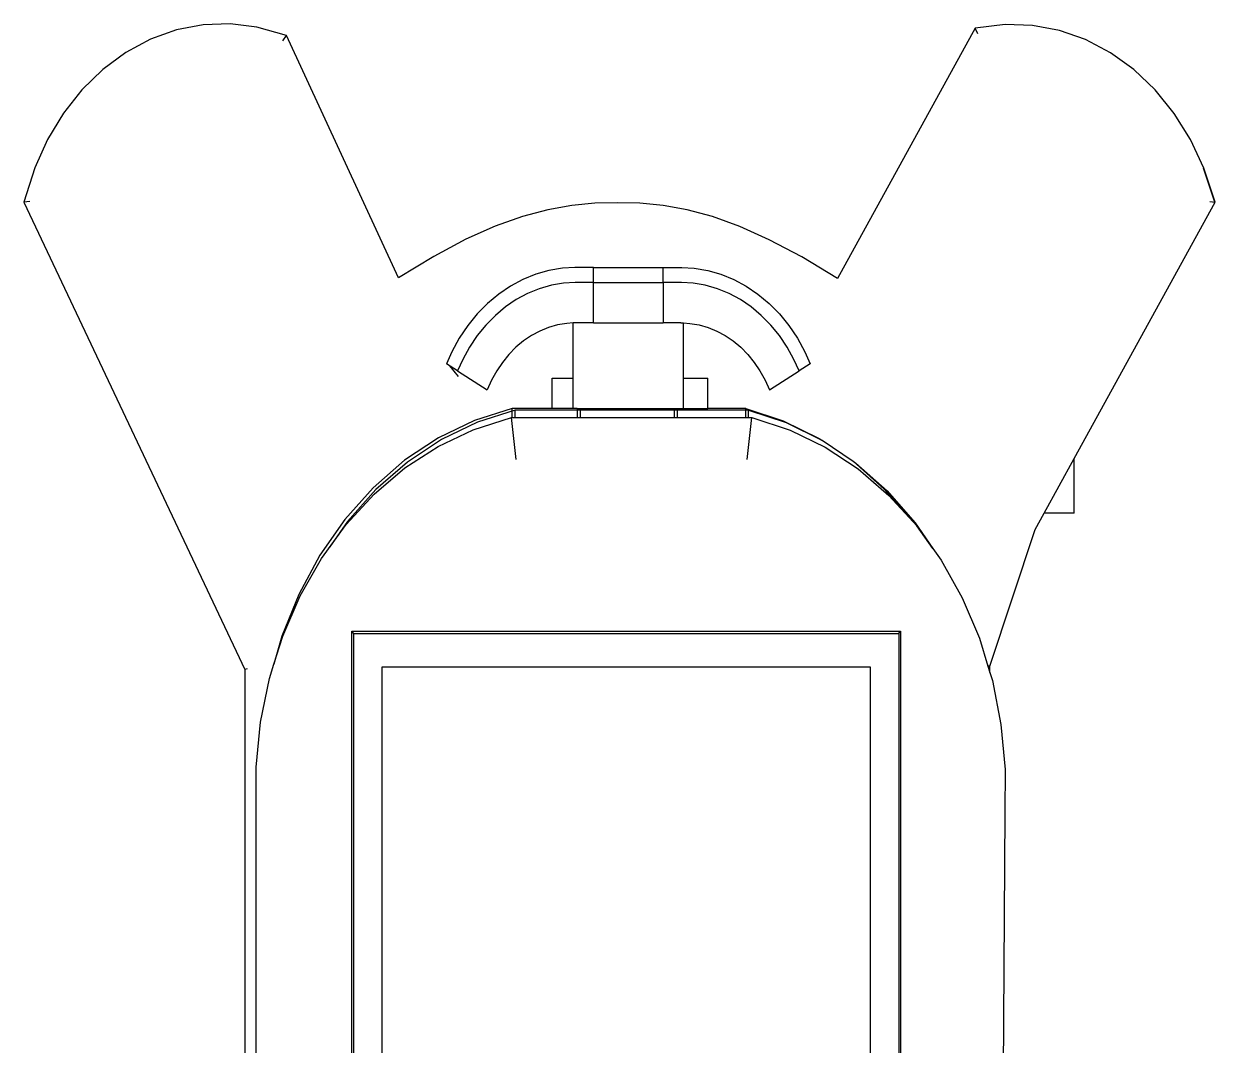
# Model space of a CAD drawing. Extents: x 3485972 to 3601240, y -673889 to -591207.
# Drawn here: x 3510128.3 to 3510572.2, y -596466.1 to -596085.5 of the extents above; entities that cross this region are included whole.
import ezdxf

# ---------------------------------------------------------------- set-up
doc = ezdxf.new("R2010")
doc.units = 0
doc.header["$LTSCALE"] = 6
doc.header["$MEASUREMENT"] = 0
doc.layers.add('medical equipment', color=4, linetype='CONTINUOUS')

msp = doc.modelspace()

# ---------------------------------------------------------------- linework, layer by layer
at = {"layer": 'medical equipment'}
for p, q in [((3510195.1, -596085.85), (3510185.16, -596087.78)), ((3510205.17, -596085.5), (3510195.1, -596085.85)), ((3510215.18, -596086.71), (3510205.17, -596085.5)), ((3510494.02, -596085.77), (3510482.73, -596087.17)), ((3510504.17, -596086.08), (3510494.02, -596085.77)), ((3510514.21, -596087.96), (3510504.17, -596086.08)), ((3510185.16, -596087.78), (3510175.52, -596091.23)), ((3510226.16, -596089.81), (3510215.18, -596086.71)), ((3510224.85, -596091.88), (3510226.16, -596089.81)), ((3510267.95, -596180.1), (3510226.16, -596089.81)), ((3510482.73, -596087.17), (3510431.45, -596180.4)), ((3510483.77, -596089.2), (3510482.73, -596087.17)), ((3510523.95, -596091.38), (3510514.21, -596087.96)), ((3510175.52, -596091.23), (3510166.34, -596096.17)), ((3510533.25, -596096.27), (3510523.95, -596091.38)), ((3510166.34, -596096.17), (3510157.77, -596102.49)), ((3510541.94, -596102.56), (3510533.25, -596096.27)), ((3510157.77, -596102.49), (3510149.96, -596110.1)), ((3510549.88, -596110.13), (3510541.94, -596102.56)), ((3510149.96, -596110.1), (3510143.05, -596118.85)), ((3510556.94, -596118.87), (3510549.88, -596110.13)), ((3510143.05, -596118.85), (3510137.15, -596128.62)), ((3510563, -596128.63), (3510556.94, -596118.87)), ((3510137.15, -596128.62), (3510132.37, -596139.21)), ((3510567.95, -596139.24), (3510563, -596128.63)), ((3510132.37, -596139.21), (3510128.32, -596151.92)), ((3510572.14, -596151.98), (3510567.9, -596139.27)), ((3510572.17, -596151.99), (3510567.92, -596139.25)), ((3510572.21, -596151.99), (3510567.95, -596139.24)), ((3510130.51, -596151.72), (3510128.32, -596151.92)), ((3510128.32, -596151.92), (3510210.7, -596326.04)), ((3510519.68, -596247.49), (3510572.21, -596151.99)), ((3510570.19, -596151.75), (3510572.17, -596151.99)), ((3510572.17, -596151.99), (3510572.14, -596151.98)), ((3510572.21, -596151.99), (3510572.17, -596151.99)), ((3510319.07, -596178.8), (3510314.28, -596180.76)), ((3510323.99, -596177.4), (3510319.07, -596178.8)), ((3510328.99, -596176.55), (3510323.99, -596177.4)), ((3510333.64, -596176.29), (3510328.99, -596176.55)), ((3510340.62, -596176.29), (3510333.64, -596176.29)), ((3510340.62, -596176.29), (3510366.49, -596176.29)), ((3510340.62, -596181.91), (3510340.62, -596176.29)), ((3510366.49, -596176.29), (3510373.47, -596176.29)), ((3510366.49, -596181.91), (3510366.49, -596176.29)), ((3510373.47, -596176.29), (3510378.12, -596176.55)), ((3510378.12, -596176.55), (3510383.12, -596177.4)), ((3510383.12, -596177.4), (3510388.04, -596178.8)), ((3510388.04, -596178.8), (3510392.83, -596180.76)), ((3510309.67, -596183.24), (3510305.27, -596186.22)), ((3510314.28, -596180.76), (3510309.67, -596183.24)), ((3510324.87, -596182.93), (3510320.38, -596184.21)), ((3510329.43, -596182.15), (3510324.87, -596182.93)), ((3510333.75, -596181.91), (3510329.43, -596182.15)), ((3510340.62, -596181.91), (3510333.75, -596181.91)), ((3510340.62, -596196.91), (3510340.62, -596181.91)), ((3510340.62, -596181.91), (3510366.49, -596181.91)), ((3510366.49, -596181.91), (3510366.49, -596196.91)), ((3510373.36, -596181.91), (3510366.49, -596181.91)), ((3510377.67, -596182.15), (3510373.36, -596181.91)), ((3510382.24, -596182.93), (3510377.67, -596182.15)), ((3510386.73, -596184.21), (3510382.24, -596182.93)), ((3510392.83, -596180.76), (3510397.44, -596183.24)), ((3510397.44, -596183.24), (3510401.83, -596186.22)), ((3510305.27, -596186.22), (3510301.13, -596189.69)), ((3510311.8, -596188.26), (3510307.79, -596190.99)), ((3510316.01, -596186), (3510311.8, -596188.26)), ((3510320.38, -596184.21), (3510316.01, -596186)), ((3510391.1, -596186), (3510386.73, -596184.21)), ((3510395.31, -596188.26), (3510391.1, -596186)), ((3510399.32, -596190.99), (3510395.31, -596188.26)), ((3510401.83, -596186.22), (3510405.98, -596189.69)), ((3510301.13, -596189.69), (3510297.28, -596193.61)), ((3510307.79, -596190.99), (3510304.01, -596194.15)), ((3510403.1, -596194.15), (3510399.32, -596190.99)), ((3510405.98, -596189.69), (3510409.83, -596193.61)), ((3510297.28, -596193.61), (3510293.75, -596197.94)), ((3510304.01, -596194.15), (3510300.49, -596197.73)), ((3510330.61, -596197.11), (3510327.21, -596197.68)), ((3510333.03, -596196.97), (3510330.61, -596197.11)), ((3510334.04, -596196.91), (3510333.03, -596196.97)), ((3510333.03, -596217.52), (3510333.03, -596196.97)), ((3510340.62, -596196.91), (3510334.04, -596196.91)), ((3510340.62, -596196.91), (3510366.49, -596196.91)), ((3510373.07, -596196.91), (3510366.49, -596196.91)), ((3510373.07, -596196.91), (3510374.08, -596196.97)), ((3510374.08, -596196.97), (3510376.5, -596197.11)), ((3510374.08, -596217.52), (3510374.08, -596196.97)), ((3510376.5, -596197.11), (3510379.9, -596197.68)), ((3510406.62, -596197.73), (3510403.1, -596194.15)), ((3510409.83, -596193.61), (3510413.36, -596197.94)), ((3510293.75, -596197.94), (3510290.58, -596202.65)), ((3510297.27, -596201.68), (3510294.38, -596205.98)), ((3510300.49, -596197.73), (3510297.27, -596201.68)), ((3510317.48, -596201.65), (3510314.5, -596203.68)), ((3510320.62, -596199.97), (3510317.48, -596201.65)), ((3510323.87, -596198.64), (3510320.62, -596199.97)), ((3510327.21, -596197.68), (3510323.87, -596198.64)), ((3510379.9, -596197.68), (3510383.24, -596198.64)), ((3510383.24, -596198.64), (3510386.49, -596199.97)), ((3510386.49, -596199.97), (3510389.62, -596201.65)), ((3510389.62, -596201.65), (3510392.61, -596203.68)), ((3510409.84, -596201.68), (3510406.62, -596197.73)), ((3510412.73, -596205.98), (3510409.84, -596201.68)), ((3510413.36, -596197.94), (3510416.53, -596202.65)), ((3510290.58, -596202.65), (3510287.78, -596207.69)), ((3510294.38, -596205.98), (3510291.83, -596210.58)), ((3510311.68, -596206.04), (3510309.06, -596208.7)), ((3510314.5, -596203.68), (3510311.68, -596206.04)), ((3510392.61, -596203.68), (3510395.43, -596206.04)), ((3510395.43, -596206.04), (3510398.04, -596208.7)), ((3510415.28, -596210.58), (3510412.73, -596205.98)), ((3510416.53, -596202.65), (3510419.32, -596207.69)), ((3510287.78, -596207.69), (3510285.78, -596212.17)), ((3510291.83, -596210.58), (3510289.93, -596214.82)), ((3510309.06, -596208.7), (3510306.67, -596211.64)), ((3510398.04, -596208.7), (3510400.44, -596211.64)), ((3510417.18, -596214.82), (3510415.28, -596210.58)), ((3510419.32, -596207.69), (3510421.32, -596212.17)), ((3510289.93, -596214.82), (3510285.78, -596212.17)), ((3510286.91, -596212.89), (3510290.21, -596216.95)), ((3510289.93, -596214.82), (3510300.99, -596221.89)), ((3510304.51, -596214.84), (3510302.61, -596218.27)), ((3510306.67, -596211.64), (3510304.51, -596214.84)), ((3510400.44, -596211.64), (3510402.6, -596214.84)), ((3510402.6, -596214.84), (3510404.49, -596218.27)), ((3510406.11, -596221.89), (3510417.18, -596214.82)), ((3510421.32, -596212.17), (3510417.18, -596214.82)), ((3510302.61, -596218.27), (3510300.99, -596221.89)), ((3510325.17, -596228.79), (3510325.17, -596217.52)), ((3510325.17, -596217.52), (3510333.03, -596217.52)), ((3510333.03, -596228.79), (3510333.03, -596217.52)), ((3510374.08, -596217.52), (3510383.18, -596217.52)), ((3510374.08, -596228.79), (3510374.08, -596217.52)), ((3510383.18, -596228.79), (3510383.18, -596217.52)), ((3510404.49, -596218.27), (3510406.11, -596221.89)), ((3510295.79, -596236.75), (3510310.04, -596232.24)), ((3510310.28, -596228.79), (3510296.28, -596233.26)), ((3510311.35, -596229.5), (3510297.35, -596233.96)), ((3510310.04, -596232.24), (3510310.26, -596232.24)), ((3510311.73, -596247.84), (3510310.04, -596232.24)), ((3510310.26, -596232.24), (3510310.28, -596228.79)), ((3510310.26, -596232.4), (3510310.26, -596232.24)), ((3510310.26, -596232.24), (3510311.33, -596232.24)), ((3510325.17, -596228.79), (3510310.28, -596228.79)), ((3510311.33, -596232.24), (3510311.35, -596229.5)), ((3510311.33, -596232.4), (3510311.33, -596232.24)), ((3510311.33, -596232.24), (3510334.55, -596232.24)), ((3510334.55, -596229.5), (3510311.35, -596229.5)), ((3510333.03, -596228.79), (3510325.17, -596228.79)), ((3510334.55, -596228.79), (3510333.03, -596228.79)), ((3510334.55, -596228.79), (3510334.55, -596229.5)), ((3510334.55, -596228.79), (3510370.61, -596228.79)), ((3510335.62, -596229.5), (3510334.55, -596229.5)), ((3510334.55, -596229.5), (3510334.55, -596232.24)), ((3510334.55, -596232.24), (3510334.55, -596232.4)), ((3510334.55, -596232.24), (3510335.62, -596232.24)), ((3510370.61, -596229.5), (3510335.62, -596229.5)), ((3510335.62, -596229.5), (3510335.62, -596232.24)), ((3510335.62, -596232.24), (3510335.62, -596232.4)), ((3510335.62, -596232.24), (3510370.61, -596232.24)), ((3510370.61, -596228.79), (3510370.61, -596229.5)), ((3510370.61, -596228.79), (3510374.08, -596228.79)), ((3510371.69, -596229.5), (3510370.61, -596229.5)), ((3510370.61, -596229.5), (3510370.61, -596232.24)), ((3510370.61, -596232.24), (3510370.61, -596232.4)), ((3510370.61, -596232.24), (3510371.69, -596232.24)), ((3510397.29, -596229.5), (3510371.69, -596229.5)), ((3510371.69, -596229.5), (3510371.69, -596232.24)), ((3510371.69, -596232.24), (3510371.69, -596232.4)), ((3510371.69, -596232.24), (3510397.29, -596232.24)), ((3510374.08, -596228.79), (3510383.18, -596228.79)), ((3510397.29, -596228.79), (3510383.18, -596228.79)), ((3510397.29, -596228.79), (3510411.26, -596233.39)), ((3510397.29, -596229.5), (3510397.29, -596228.79)), ((3510398.36, -596229.5), (3510397.29, -596229.5)), ((3510397.29, -596232.24), (3510397.29, -596229.5)), ((3510397.29, -596232.4), (3510397.29, -596232.24)), ((3510397.29, -596232.24), (3510398.36, -596232.24)), ((3510397.87, -596247.84), (3510399.62, -596232.24)), ((3510398.36, -596229.5), (3510412.33, -596234.09)), ((3510398.36, -596232.24), (3510398.36, -596229.5)), ((3510398.36, -596232.4), (3510398.36, -596232.24)), ((3510398.36, -596232.24), (3510399.62, -596232.24)), ((3510399.62, -596232.24), (3510413.88, -596236.9)), ((3510282.71, -596242.97), (3510295.79, -596236.75)), ((3510296.28, -596233.26), (3510282.84, -596239.74)), ((3510297.35, -596233.96), (3510283.91, -596240.45)), ((3510411.26, -596233.39), (3510424.65, -596240)), ((3510412.33, -596234.09), (3510425.62, -596240.65)), ((3510413.88, -596236.9), (3510426.92, -596243.24)), ((3510282.84, -596239.74), (3510270.17, -596248.15)), ((3510283.91, -596240.45), (3510271.25, -596248.86)), ((3510424.65, -596240), (3510425.62, -596240.65)), ((3510425.62, -596240.65), (3510425.73, -596240.7)), ((3510425.73, -596240.7), (3510437.27, -596248.52)), ((3510270.34, -596251), (3510282.71, -596242.97)), ((3510426.92, -596243.24), (3510439.23, -596251.38)), ((3510270.17, -596248.15), (3510258.46, -596258.36)), ((3510271.25, -596248.86), (3510259.53, -596259.07)), ((3510437.27, -596248.52), (3510448.91, -596258.84)), ((3510437.27, -596248.52), (3510438.34, -596249.23)), ((3510438.34, -596249.23), (3510449.99, -596259.55)), ((3510508.49, -596267.82), (3510519.68, -596247.49)), ((3510519.68, -596267.82), (3510519.68, -596247.49)), ((3510258.85, -596260.74), (3510270.34, -596251)), ((3510439.23, -596251.38), (3510450.65, -596261.23)), ((3510258.46, -596258.36), (3510247.89, -596270.21)), ((3510259.53, -596259.07), (3510248.96, -596270.92)), ((3510448.91, -596258.84), (3510459.41, -596270.79)), ((3510449.99, -596259.55), (3510460.48, -596271.49)), ((3510248.42, -596272.04), (3510258.85, -596260.74)), ((3510450.65, -596261.23), (3510459.62, -596271.09)), ((3510505.15, -596273.89), (3510508.49, -596267.82)), ((3510519.68, -596267.82), (3510508.49, -596267.82)), ((3510247.89, -596270.21), (3510238.61, -596283.52)), ((3510239.19, -596284.75), (3510248.42, -596272.04)), ((3510248.96, -596270.92), (3510242.39, -596280.35)), ((3510459.41, -596270.79), (3510459.62, -596271.09)), ((3510459.62, -596271.09), (3510461.01, -596272.62)), ((3510460.48, -596271.49), (3510467, -596280.98)), ((3510467, -596280.98), (3510461.01, -596272.62)), ((3510488.23, -596324.81), (3510505.15, -596273.89)), ((3510467, -596280.98), (3510470.17, -596285.41)), ((3510238.61, -596283.52), (3510230.77, -596298.09)), ((3510231.28, -596298.68), (3510239.19, -596284.75)), ((3510470.17, -596285.41), (3510477.98, -596299.42)), ((3510230.77, -596298.09), (3510224.48, -596313.71)), ((3510224.82, -596313.63), (3510231.28, -596298.68)), ((3510477.98, -596299.42), (3510484.35, -596314.43)), ((3510250.56, -596671.73), (3510250.56, -596311.82)), ((3510250.56, -596311.82), (3510455.02, -596311.82)), ((3510251.28, -596312.68), (3510250.56, -596311.82)), ((3510251.28, -596670.87), (3510251.28, -596312.68)), ((3510251.28, -596312.68), (3510454.3, -596312.68)), ((3510454.3, -596312.68), (3510455.02, -596311.82)), ((3510454.3, -596312.68), (3510454.3, -596670.87)), ((3510455.02, -596311.82), (3510455.02, -596671.73)), ((3510221.53, -596324.13), (3510224.82, -596313.63)), ((3510224.48, -596313.71), (3510221.53, -596324.13)), ((3510484.35, -596314.43), (3510487.53, -596324.86)), ((3510210.76, -596326.02), (3510210.7, -596326.04)), ((3510210.7, -596326.04), (3510210.74, -596326.03)), ((3510210.7, -596326.04), (3510210.74, -596792.77)), ((3510210.74, -596326.03), (3510210.76, -596326.02)), ((3510210.74, -596792.77), (3510210.76, -596326.02)), ((3510210.74, -596792.77), (3510210.74, -596326.03)), ((3510210.76, -596326.02), (3510211.64, -596325.75)), ((3510219.89, -596329.4), (3510221.53, -596324.13)), ((3510261.75, -596325.21), (3510261.75, -596658.35)), ((3510443.83, -596325.21), (3510261.75, -596325.21)), ((3510443.83, -596658.35), (3510443.83, -596325.21)), ((3510488.23, -596324.81), (3510487.53, -596324.86)), ((3510487.53, -596324.86), (3510488.27, -596327.27)), ((3510488.27, -596327.27), (3510488.23, -596324.81)), ((3510216.56, -596345.76), (3510219.89, -596329.4)), ((3510488.27, -596327.27), (3510489.18, -596330.25)), ((3510489.18, -596330.25), (3510492.4, -596346.64)), ((3510214.88, -596362.48), (3510216.56, -596345.76)), ((3510492.4, -596346.64), (3510493.97, -596363.37)), ((3510214.88, -596378.65), (3510214.88, -596362.48)), ((3510493.97, -596363.37), (3510493.87, -596379.53)), ((3510214.88, -596616.25), (3510214.88, -596378.65)), ((3510493.87, -596379.53), (3510492.62, -596572.14))]:
    msp.add_line(p, q, dxfattribs=at)
msp.add_lwpolyline([(3510431.45, -596180.4), (3510418.16, -596172.34), (3510406.08, -596165.93), (3510395.05, -596160.98), (3510384.89, -596157.33), (3510375.43, -596154.8), (3510366.48, -596153.21), (3510357.89, -596152.38), (3510349.46, -596152.14), (3510341.04, -596152.38), (3510332.45, -596153.2), (3510323.53, -596154.78), (3510314.09, -596157.29), (3510303.99, -596160.91), (3510293.04, -596165.8), (3510281.08, -596172.14), (3510267.95, -596180.1)], dxfattribs=at)

doc.saveas('drawing.dxf')
